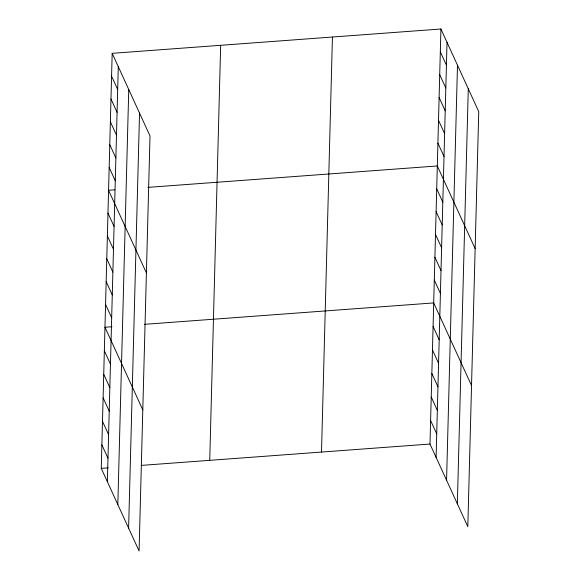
<?xml version="1.0" encoding="UTF-8"?>
<svg xmlns="http://www.w3.org/2000/svg" width="580" height="580" viewBox="0 0 580 580"><rect width="100%" height="100%" fill="white"/><g stroke="black" fill="none" stroke-linecap="round" stroke-linejoin="round"><path stroke-width="0.87" d="M112.179 53.331L150.01 135.966L139.084 551L101.253 468.364L112.179 53.331L440.916 29L478.747 111.635L467.821 526.669L429.99 444.034L440.916 29M107.358 481.704L118.284 66.671M117.827 504.571L128.753 89.537M128.615 528.134L139.541 113.1M209.735 460.339L220.661 45.305M321.508 452.066L332.434 37.033M436.095 457.373L447.021 42.34M446.564 480.24L457.489 65.206M457.352 503.802L468.277 88.769M114.695 189.841L108.576 190.291L146.406 272.926M147.944 187.376L437.305 165.96L475.143 248.595M111.969 326.736L104.965 327.258L142.803 409.886M144.333 324.343L433.702 302.919L471.533 385.555M101.253 468.364L108.25 467.85M141.498 465.385L429.99 444.034M440.314 51.83L446.419 65.163M439.712 74.653L445.817 87.993M439.111 97.484L445.215 110.816M438.509 120.306L444.621 133.647M437.907 143.137L444.019 156.469M436.711 188.79L442.815 202.123M436.109 211.613L442.214 224.953M435.507 234.443L441.612 247.776M434.906 257.266L441.01 270.606M434.304 280.096L440.409 293.429M433.086 326.438L439.19 339.779M432.462 349.957L438.574 363.298M431.846 373.476L437.951 386.816M431.23 396.995L437.334 410.336M430.607 420.514L436.711 433.854M111.578 76.161L117.682 89.494M110.976 98.984L117.08 112.324M110.374 121.815L116.486 135.147M109.772 144.637L115.884 157.977M109.171 167.468L115.282 180.8M107.974 213.121L114.079 226.461M107.372 235.944L113.477 249.284M106.771 258.774L112.875 272.114M106.169 281.597L112.274 294.937M105.567 304.427L111.672 317.767M104.349 350.769L110.454 364.11M103.726 374.288L109.837 387.628M103.109 397.808L109.214 411.147M102.493 421.326L108.598 434.666M101.87 444.846L107.974 458.185"/></g></svg>
